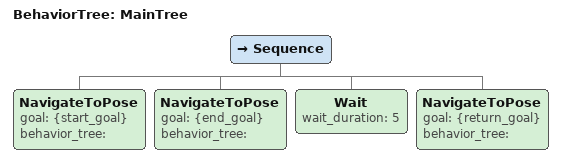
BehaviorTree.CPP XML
<?xml version="1.0" encoding="UTF-8"?>
<root BTCPP_format="3">
  <BehaviorTree ID="MainTree">
    <Sequence>
      <NavigateToPose goal="{start_goal}" behavior_tree=""/>
      <NavigateToPose goal="{end_goal}" behavior_tree=""/>
      <Wait wait_duration="5"/>
      <NavigateToPose goal="{return_goal}" behavior_tree=""/>
    </Sequence>
  </BehaviorTree>

</root>
